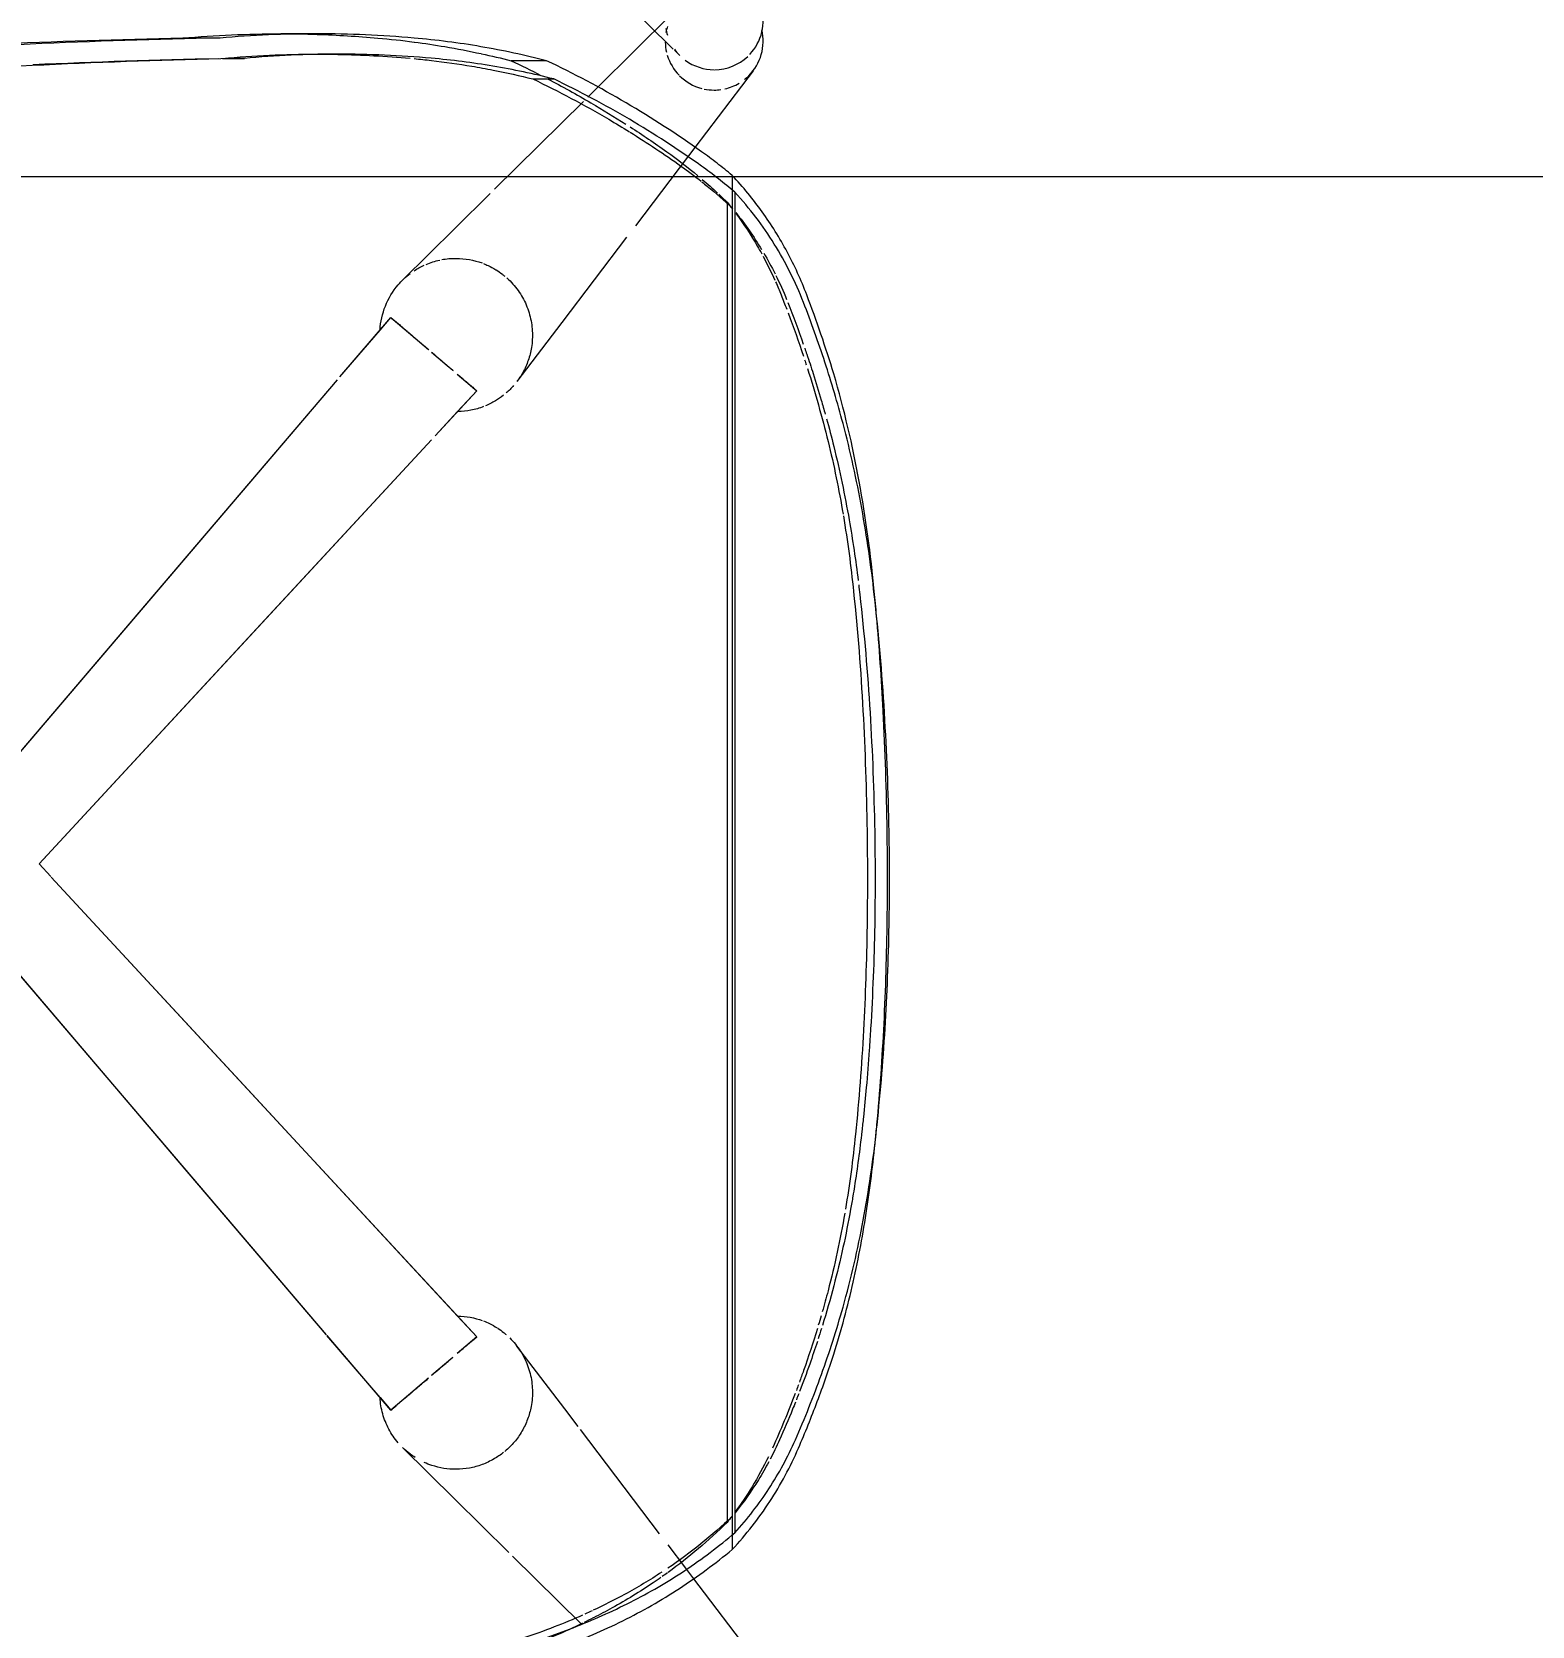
# Model space of a CAD drawing. Header units: millimetres. Extents: x 81566 to 292854, y -8553 to 29000.
# Drawn here: x 106081 to 106448.7, y 16644.9 to 17035.5 of the extents above; entities that cross this region are included whole.
import ezdxf

# ---------------------------------------------------------------- set-up
doc = ezdxf.new("R2010")
doc.units = ezdxf.units.MM
doc.linetypes.add('Осевая', pattern=[3175, 635, -476.25, 1587.5, -476.25])
for name, color, linetype, lineweight in [('A-ANNO-DIMS', 7, 'Continuous', 9), ('A-ANNO-DIMS-100', 7, 'Continuous', 9), ('Оси-2', 7, 'Осевая', 9)]:
    doc.layers.add(name, color=color, linetype=linetype, lineweight=lineweight)
doc.layers.add('I-FURN-1', color=9, linetype='Continuous', lineweight=9, true_color=0x808080)
doc.styles.add('ISOCPEUR', font='isocpeur.ttf', dxfattribs={"width": 0.9, "height": 250})
doc.dimstyles.new('ISO-2_5_0_9К_БОЛЬШОЙ', dxfattribs={"dimscale": 304.8, "dimtxt": 248.995294, "dimasz": 0.492126, "dimexe": 0.393701, "dimexo": 0.984252, "dimgap": 0, "dimtad": 1, "dimdec": 0, "dimrnd": 10, "dimzin": 0, "dimdsep": 46, "dimtxsty": 'ISOCPEUR', "dimblk1": 'OBLIQUE', "dimblk2": 'OBLIQUE', "dimsah": 1, "dimcen": 0.09, "dimdle": 0.393701, "dimazin": 0, "dimtfac": 1, "dimtdec": 4, "dimtix": 1, "dimtmove": 0, "dimatfit": 3, "dimfxl": 1, "dimtvp": 1, "dimtolj": 1, "dimtzin": 0, "dimarcsym": 2})

# ---------------------------------------------------------------- blocks, each defined once
blk = doc.blocks.new('Chair_IconsOfDenmark_NamNam_WoodChair - 1_187-V135-План расстановки мебели и оборудования 2 этажа в осях 23-33')
at = {"layer": 'I-FURN-1'}
for p, q in [((4.87, -168.17), (24.55, -148.24)), ((3.26, -169.79), (4.57, -168.47))]:
    blk.add_line(p, q, dxfattribs=at)
for start, end in [(99.0915, 107.175), (143.8709, 180), (125.681, 135.3477), (180.6138, 223.1749), (226.6003, 256.8127), (256.8127, 315)]:
    blk.add_arc((11.8, -178.23), 12, start, end, dxfattribs=at)
blk = doc.blocks.new('Chair_IconsOfDenmark_NamNam_WoodChair - 1_187-V136-План расстановки мебели и оборудования 2 этажа в осях 23-33')
at = {"layer": 'I-FURN-1'}
for p, q in [((98.01, -83.19), (197.64, 1.78)), ((229.1, 1.78), (331.96, -85.96)), ((213.37, -12.78), (210.22, -15.69)), ((213.37, -12.78), (210.23, -15.69)), ((317.23, -108.95), (213.37, -12.78)), ((210.13, -15.78), (97.48, -120.08)), ((415.68, -57.14), (415.68, -48.01)), ((410.69, -57.74), (410.69, -63.09)), ((416.72, -81.07), (416.72, -72.07)), ((411.72, -86.33), (411.72, -81.07)), ((79.49, -98.99), (97.83, -83.35)), ((82.6, -96.34), (97.84, -83.34)), ((332.63, -86.53), (344.14, -96.34)), ((332.64, -86.53), (347.24, -98.99)), ((82.6, -96.34), (81.05, -97.66)), ((344.14, -96.34), (345.69, -97.66)), ((81.05, -97.66), (79.49, -98.99)), ((84.6, -104.98), (79.49, -98.99)), ((347.24, -98.99), (339.38, -108.2)), ((345.69, -97.66), (347.24, -98.99)), ((57.68, -114.71), (70.38, -101.85)), ((87.35, -108.2), (84.72, -105.12)), ((356.35, -101.85), (369.06, -114.72)), ((92.44, -114.16), (88.08, -109.06)), ((338.75, -108.94), (335.48, -112.77)), ((329.25, -120.08), (318.21, -109.85)), ((324.16, -115.36), (318.21, -109.85)), ((335.45, -112.81), (334.29, -114.16)), ((44.66, -127.88), (57.68, -114.71)), ((97.48, -120.08), (93.38, -115.27)), ((100.03, -117.72), (102.58, -115.36)), ((333.35, -115.27), (329.25, -120.08)), ((369.06, -114.72), (377.59, -123.35)), ((96.97, -119.48), (97.48, -120.08)), ((97.48, -120.08), (100.03, -117.72)), ((329.76, -119.48), (329.25, -120.08)), ((378.63, -124.4), (400.15, -146.18)), ((27.16, -145.6), (43.76, -128.8)), ((410.11, -137.17), (410.11, -128.47)), ((79.8, -141.61), (95.23, -129.88)), ((345.97, -140.87), (331.5, -129.88)), ((405.64, -133.81), (405.64, -138.92)), ((75.48, -144.89), (79.8, -141.61)), ((366.85, -156.75), (345.97, -140.87)), ((49.25, -164.83), (74.76, -145.44)), ((401.2, -147.25), (403.53, -149.6)), ((403.53, -149.6), (421.5, -167.8)), ((386.52, -171.7), (369.69, -158.91)), ((40.78, -171.26), (46.5, -166.92)), ((38.53, -172.98), (40.78, -171.26)), ((388.88, -173.5), (386.52, -171.7)), ((19.06, -187.78), (38.53, -172.98)), ((407.67, -187.78), (388.88, -173.5)), ((49.02, -182.64), (45.37, -182.64)), ((378.43, -182.64), (49.02, -182.64)), ((377.89, -183.3), (49.5, -183.3)), ((375.46, -181.38), (52, -181.38)), ((373.99, -182.64), (53.45, -182.64)), ((382.02, -182.64), (378.43, -182.64))]:
    blk.add_line(p, q, dxfattribs=at)
at = {"layer": 'I-FURN-1', "flags": 128}
for points in [[(98.02, -83.18), (140.17, -47.23), (197.64, 1.78)], [(229.1, 1.78), (286.56, -47.23), (331.95, -85.95)], [(317.23, -108.95), (268.71, -64.03), (213.37, -12.78)], [(210.13, -15.77), (158.02, -64.03), (102.58, -115.36)], [(329.25, -120.08), (326.7, -117.72), (324.16, -115.36)]]:
    blk.add_lwpolyline(points, dxfattribs=at)
at = {"layer": 'I-FURN-1'}
for start, end in [(106.847, 134.3064), (91.4001, 103.1629), (72.7125, 79.8546), (135, 165.2052), (168.1903, 180), (180, 187.9321), (192.635, 210.5819), (218.3184, 225), (225, 283.1873)]:
    blk.add_arc((414.93, -178.23), 12, start, end, dxfattribs=at)
for points in [[(411.49, 45.54), (412.58, 30), (414.36, -1.13), (415.37, -32.37), (415.68, -48.01)], [(415.68, -57.14), (415.37, -41.59), (414.36, -10.55), (412.58, 20.39), (411.49, 35.83)], [(410.69, -63.09), (410.38, -47.65), (409.39, -16.83), (407.61, 13.89), (406.53, 29.21)], [(409.19, -11.35), (409.87, -26.44), (410.36, -41.55), (410.66, -56.69)], [(415.68, -48.01), (416.37, -55.97), (416.72, -63.94), (416.72, -71.9)], [(410.69, -57.74), (411.37, -65.4), (411.72, -73.05), (411.72, -80.71)], [(415.68, -104.67), (416.37, -96.75), (417.07, -80.9), (416.37, -65.06), (415.68, -57.14)], [(410.72, -108.91), (411.39, -101.26), (412.06, -85.98), (411.37, -70.71), (410.69, -63.09)], [(416.72, -71.9), (416.72, -74.9), (416.67, -77.9), (416.57, -80.9)], [(411.72, -80.71), (411.72, -82.47), (411.71, -84.23), (411.67, -85.98)], [(416.57, -80.92), (416.41, -85.88), (416.11, -90.84), (415.68, -95.8)], [(411.67, -85.99), (411.56, -91.9), (411.24, -97.8), (410.72, -103.71)], [(71.55, -100.77), (72.57, -99.9), (74.81, -98.38), (78.59, -96.86), (81.23, -96.42), (82.6, -96.34)], [(415.68, -95.8), (415.41, -98.78), (415.09, -101.75), (414.7, -104.7)], [(79.49, -98.99), (79.81, -99.36), (80.19, -99.8), (80.6, -100.29)], [(358.64, -104.67), (359.16, -105.46), (359.62, -106.29), (360.02, -107.15)], [(410.11, -137.17), (411.48, -131.83), (413.78, -121.08), (415.19, -110.17), (415.68, -104.67)], [(410.63, -104.68), (410.5, -106.1), (410.35, -107.52), (410.19, -108.93)], [(338.75, -108.94), (338.55, -109.18), (338.12, -109.68), (337.43, -110.48), (336.73, -111.31), (336.03, -112.13), (335.58, -112.65), (335.37, -112.91)], [(360.22, -107.61), (360.68, -108.69), (361.04, -109.83), (361.29, -110.97)], [(405.64, -138.92), (406.89, -133.98), (408.98, -124.04), (410.27, -113.97), (410.72, -108.91)], [(361.38, -111.46), (361.6, -112.61), (361.71, -113.78), (361.7, -114.98)], [(102.58, -115.36), (102.52, -117.49), (102.16, -119.5), (101.47, -121.4)], [(325.38, -121.71), (324.99, -120.71), (324.42, -118.67), (324.18, -116.48), (324.16, -115.36)], [(361.7, -114.98), (361.67, -117.23), (361.3, -119.34), (360.56, -121.34)], [(407.82, -124.1), (407.18, -127.35), (406.45, -130.58), (405.64, -133.81)], [(411.83, -121.19), (411.3, -123.62), (410.73, -126.05), (410.11, -128.47)], [(330.53, -129.08), (329.88, -128.52), (329.27, -127.91), (328.71, -127.26)], [(410.11, -128.47), (408.96, -130.92), (407.76, -133.35), (406.53, -135.76)], [(333.73, -131.33), (332.95, -130.9), (332.21, -130.41), (331.5, -129.87)], [(384.31, -175.1), (388.39, -169.37), (396.02, -157.61), (402.61, -145.25), (405.64, -138.92)], [(387.83, -175.13), (392.09, -169.13), (400.07, -156.81), (406.95, -143.83), (410.11, -137.17)], [(27.3, -145.94), (27.09, -145.51), (26.88, -145.08), (26.68, -144.65)], [(28.6, -148.56), (28.22, -147.82), (27.85, -147.08), (27.48, -146.33)], [(30.38, -148.34), (30.11, -147.75), (29.83, -147.15), (29.56, -146.55)], [(392.59, -157.64), (389.96, -161.86), (387.21, -166.02), (384.31, -170.09)], [(393.9, -157.64), (391.94, -160.67), (389.92, -163.66), (387.83, -166.61)], [(39.69, -166.82), (39.37, -166.38), (39.05, -165.94), (38.74, -165.5)], [(52, -181.38), (47.56, -176.82), (43.48, -172.03), (39.78, -166.95)], [(53.45, -182.64), (48.78, -177.67), (44.55, -172.43), (40.78, -166.85)], [(387.83, -166.61), (385.96, -169.24), (384, -171.78), (381.94, -174.24)], [(384.31, -170.09), (383.12, -171.77), (381.87, -173.42), (380.59, -175.04)], [(381.03, -175.31), (379.94, -176.59), (378.82, -177.84), (377.67, -179.07)], [(377.89, -183.3), (379.02, -181.98), (381.22, -179.29), (383.3, -176.51), (384.31, -175.1)], [(382.02, -182.64), (383.03, -181.42), (385.02, -178.96), (386.91, -176.42), (387.83, -175.13)], [(377.39, -179.37), (376.76, -180.04), (376.11, -180.72), (375.46, -181.38)], [(45.37, -182.64), (49.04, -186.07), (56.86, -192.19), (65.63, -196.88), (70.24, -198.89)], [(49.5, -183.3), (52.89, -186.4), (60.06, -191.95), (68.04, -196.26), (72.24, -198.12)], [(53.48, -182.54), (52.98, -182.16), (52.49, -181.77), (52, -181.38)], [(350.92, -200.11), (355.95, -198.13), (365.48, -193.38), (373.93, -186.95), (377.89, -183.3)], [(352.74, -200.92), (356.38, -199.52), (363.4, -196.32), (373.25, -190.2), (379.19, -185.3), (382.02, -182.64)], [(372.91, -183.52), (370.02, -185.84), (367, -187.95), (363.86, -189.85)], [(375.46, -181.38), (374.88, -181.85), (374.3, -182.31), (373.71, -182.76)], [(372.57, -183.61), (370, -185.52), (367.34, -187.27), (364.6, -188.87)], [(362.23, -190.2), (360.32, -191.23), (358.36, -192.2), (356.37, -193.1)], [(363, -190.36), (361.33, -191.35), (359.62, -192.28), (357.88, -193.15)], [(364.6, -188.87), (364.01, -189.21), (363.42, -189.54), (362.82, -189.87)], [(72.24, -194.25), (70.62, -193.52), (69.03, -192.75), (67.47, -191.93)], [(83.63, -198.08), (79.12, -196.37), (74.65, -194.52), (70.24, -192.53)], [(79.73, -197.44), (77.22, -196.42), (74.72, -195.36), (72.24, -194.25)], [(352.74, -194.64), (351.58, -195.1), (350.42, -195.55), (349.25, -196)], [(357.53, -193.32), (355.61, -194.28), (353.64, -195.16), (351.63, -195.98)], [(355.94, -193.29), (354.89, -193.76), (353.82, -194.21), (352.74, -194.64)], [(70.24, -198.89), (74, -200.52), (81.6, -203.59), (89.34, -206.28), (93.26, -207.53)], [(72.24, -198.12), (77.51, -200.44), (88.19, -204.71), (99.17, -208.22), (104.73, -209.8)], [(81.48, -198.15), (80.9, -197.92), (80.31, -197.68), (79.73, -197.44)], [(83.52, -198.95), (83.03, -198.76), (82.55, -198.57), (82.07, -198.38)], [(90.82, -201.64), (88.57, -200.85), (86.32, -200.03), (84.09, -199.17)], [(85.71, -198.86), (85.26, -198.7), (84.81, -198.53), (84.36, -198.36)], [(89.2, -200.12), (88.26, -199.79), (87.32, -199.45), (86.38, -199.11)], [(348.31, -196.36), (344.82, -197.68), (341.31, -198.92), (337.77, -200.09)], [(350.92, -196.26), (347.54, -197.6), (344.13, -198.87), (340.7, -200.07)], [(99.54, -203.52), (96.07, -202.46), (92.62, -201.33), (89.2, -200.12)], [(96.33, -203.51), (94.49, -202.91), (92.65, -202.29), (90.82, -201.64)], [(334.68, -201.1), (328.81, -202.97), (322.86, -204.65), (316.85, -206.14)], [(321.24, -209.8), (326.29, -208.46), (336.28, -205.51), (346.07, -202), (350.92, -200.11)], [(333.48, -202.48), (331.31, -203.17), (329.13, -203.84), (326.94, -204.48)], [(333.38, -207.53), (336.65, -206.55), (343.15, -204.46), (349.56, -202.14), (352.74, -200.92)], [(338.21, -200.93), (336.64, -201.46), (335.06, -201.98), (333.48, -202.48)], [(336.84, -200.4), (336.42, -200.54), (336, -200.68), (335.58, -200.81)], [(339.66, -200.43), (339.17, -200.6), (338.69, -200.76), (338.21, -200.93)], [(99.49, -204.51), (98.64, -204.25), (97.8, -203.98), (96.96, -203.71)], [(109.98, -207.53), (106.71, -206.66), (103.46, -205.74), (100.24, -204.74)], [(102.65, -204.44), (101.87, -204.21), (101.09, -203.98), (100.31, -203.75)], [(108.76, -206.14), (107.04, -205.68), (105.32, -205.21), (103.62, -204.72)], [(127.79, -210.24), (121.4, -209.13), (115.06, -207.78), (108.76, -206.14)], [(316.85, -206.14), (310.94, -207.59), (304.99, -208.8), (299.01, -209.82)], [(322.39, -205.77), (320.15, -206.38), (317.9, -206.97), (315.64, -207.53)], [(326.94, -204.48), (325.79, -204.81), (324.64, -205.14), (323.49, -205.46)], [(93.26, -207.53), (99.08, -209.38), (110.84, -212.53), (128.85, -215.83), (140.99, -217.31), (147.1, -217.9)], [(104.73, -209.8), (111.79, -211.79), (126.03, -215.06), (140.52, -217.16), (147.84, -217.96)], [(147.1, -212.85), (140.94, -212.22), (134.82, -211.42), (128.74, -210.4)], [(279.36, -217.46), (286.45, -216.67), (300.51, -214.65), (314.37, -211.62), (321.24, -209.8)], [(280.09, -217.47), (289.16, -216.59), (307.11, -214.19), (324.68, -210.1), (333.38, -207.53)], [(298.59, -209.89), (292.46, -210.92), (286.3, -211.74), (280.09, -212.38)], [(134.3, -212.6), (133.52, -212.48), (132.74, -212.35), (131.96, -212.22)], [(147.84, -214.42), (143.3, -213.91), (138.79, -213.31), (134.3, -212.6)], [(198.2, -215.69), (189.64, -215.56), (172.56, -215), (155.57, -213.73), (147.1, -212.85)], [(151.3, -214.79), (150.14, -214.67), (148.99, -214.55), (147.84, -214.42)], [(158.59, -215.5), (156.16, -215.28), (153.73, -215.04), (151.3, -214.79)], [(279.36, -213.91), (269.73, -215.01), (250.43, -216.64), (231.02, -217.38), (221.29, -217.56)], [(280.09, -212.38), (270.36, -213.42), (250.86, -214.9), (231.25, -215.54), (221.42, -215.69)], [(281.71, -213.64), (280.93, -213.73), (280.14, -213.82), (279.36, -213.91)], [(147.84, -217.96), (156.21, -218.89), (173, -220.3), (189.88, -220.94), (198.34, -221.1)], [(167.73, -216.22), (164.68, -216.01), (161.64, -215.77), (158.6, -215.5)], [(173.03, -216.57), (171.26, -216.46), (169.49, -216.35), (167.73, -216.22)], [(198.34, -217.56), (189.88, -217.4), (181.44, -217.08), (173.03, -216.57)], [(209.81, -215.78), (205.94, -215.78), (202.07, -215.75), (198.2, -215.69)], [(221.29, -217.56), (217.46, -217.63), (209.81, -217.69), (202.16, -217.63), (198.34, -217.56)], [(221.42, -215.69), (217.55, -215.75), (213.68, -215.78), (209.81, -215.78)], [(221.29, -221.1), (231.02, -220.92), (250.43, -220.18), (269.73, -218.55), (279.36, -217.46)], [(274.12, -218.03), (276.11, -217.85), (278.1, -217.66), (280.09, -217.47)], [(198.2, -220.61), (202.07, -220.67), (209.81, -220.73), (217.55, -220.67), (221.42, -220.61)], [(198.34, -221.1), (202.16, -221.17), (209.81, -221.24), (217.46, -221.17), (221.29, -221.1)]]:
    blk.add_open_spline(points, degree=3, dxfattribs=at)
for points, knots in [([(9.43, -83.83), (9.88, -90.96), (11.51, -105.09), (15.72, -124.26), (20.42, -138.7), (24.46, -148.56), (27.85, -155.85), (31.61, -162.95), (37.18, -172.03), (41.93, -178.49), (45.37, -182.64)], [0, 0, 0, 0, 0.2, 0.4, 0.55, 0.625, 0.7, 0.775, 0.85, 1, 1, 1, 1]), ([(14.43, -88.75), (14.88, -95.59), (16.48, -109.14), (20.59, -127.52), (25.18, -141.35), (29.13, -150.8), (32.43, -157.77), (36.1, -164.55), (41.52, -173.21), (46.16, -179.36), (49.5, -183.3)], [0, 0, 0, 0, 0.2, 0.4, 0.55, 0.625, 0.7, 0.775, 0.85, 1, 1, 1, 1]), ([(344.14, -96.34), (346.18, -96.47), (350.13, -97.35), (354.82, -100.17), (357.14, -102.63), (357.95, -103.7)], [-1, -1, -1, -1, -0.7857143, -0.5714286, -0.4285714, -0.4285714, -0.4285714, -0.4285714]), ([(347.24, -98.99), (346.93, -99.35), (346.46, -99.9), (345.81, -100.66), (345.47, -101.07), (345.16, -101.43), (344.89, -101.74), (344.68, -101.99), (344.47, -102.24), (344.18, -102.57), (343.81, -103.01), (343.39, -103.5), (343.05, -103.89), (342.87, -104.1), (342.77, -104.23), (342.71, -104.29), (342.68, -104.33)], [0, 0, 0, 0, 0.1428571, 0.1785714, 0.2142857, 0.25, 0.2678571, 0.2857143, 0.3035714, 0.3214286, 0.3571429, 0.3928571, 0.4107143, 0.4196429, 0.4241071, 0.4285714, 0.4285714, 0.4285714, 0.4285714]), ([(67.92, -104.94), (68.19, -104.52), (68.94, -103.43), (69.81, -102.43), (70.38, -101.85)], [-0.6249365, -0.6249365, -0.6249365, -0.6249365, -0.5714286, -0.4849828, -0.4849828, -0.4849828, -0.4849828]), ([(82.05, -101.98), (82.12, -102.06), (82.26, -102.23), (82.54, -102.56), (82.84, -102.91), (83.17, -103.29), (83.43, -103.6), (83.67, -103.88), (83.85, -104.09), (83.95, -104.21), (84.01, -104.28), (84.03, -104.31)], [-0.7142857, -0.7142857, -0.7142857, -0.7142857, -0.6964286, -0.6785714, -0.6428571, -0.625, -0.6071429, -0.5892857, -0.5803571, -0.5758929, -0.5714286, -0.5714286, -0.5714286, -0.5714286]), ([(84.61, -104.98), (84.64, -105.03), (84.8, -105.21), (85.09, -105.55), (85.61, -106.16), (86.32, -106.99), (86.97, -107.76), (87.33, -108.17)], [-0.5414624, -0.5414624, -0.5414624, -0.5414624, -0.5357143, -0.5178571, -0.5, -0.4642857, -0.4285714, -0.4285714, -0.4285714, -0.4285714]), ([(342.4, -104.66), (342.38, -104.68), (342.24, -104.84), (341.98, -105.15), (341.6, -105.59), (341.07, -106.22), (340.33, -107.08), (339.68, -107.85), (339.32, -108.27)], [0.443466, 0.443466, 0.443466, 0.443466, 0.4464286, 0.4642857, 0.4821429, 0.5, 0.5357143, 0.5714286, 0.5714286, 0.5714286, 0.5714286]), ([(414.69, -104.76), (414.36, -107.27), (413.54, -112.73), (412.49, -118.16), (411.85, -121.09)], [0.2714247, 0.2714247, 0.2714247, 0.2714247, 0.5, 0.7715863, 0.7715863, 0.7715863, 0.7715863]), ([(65.03, -114.98), (65.02, -112.93), (65.45, -110.27), (66.44, -107.77), (66.72, -107.16)], [-1, -1, -1, -1, -0.7857143, -0.7142857, -0.7142857, -0.7142857, -0.7142857]), ([(88.01, -108.97), (88.18, -109.17), (88.57, -109.63), (89.22, -110.39), (89.93, -111.22), (90.63, -112.05), (91.31, -112.84), (91.83, -113.45), (92.21, -113.89), (92.38, -114.09), (92.46, -114.19)], [-0.4074944, -0.4074944, -0.4074944, -0.4074944, -0.3928571, -0.375, -0.3571429, -0.3392857, -0.3214286, -0.3035714, -0.2946429, -0.2857143, -0.2857143, -0.2857143, -0.2857143]), ([(410.18, -108.96), (409.8, -112.27), (409.09, -117.31), (408.17, -122.32), (407.83, -124.04)], [0.172759, 0.172759, 0.172759, 0.172759, 0.5, 0.6727908, 0.6727908, 0.6727908, 0.6727908]), ([(335.37, -112.91), (335.15, -113.16), (334.84, -113.52), (334.47, -113.96), (334.3, -114.16), (334.22, -114.25)], [0.67857143, 0.67857143, 0.67857143, 0.67857143, 0.69642857, 0.70535714, 0.71428571, 0.71428571, 0.71428571, 0.71428571]), ([(69.17, -126.64), (68.58, -125.9), (67.43, -124.21), (66.08, -121.36), (65.25, -118.29), (65.04, -116.11), (65.03, -114.98)], [-0.2155491, -0.2155491, -0.2155491, -0.2155491, -0.1666667, -0.1111111, -0.0555556, 0, 0, 0, 0]), ([(93.59, -115.52), (93.76, -115.71), (94.13, -116.15), (94.48, -116.56), (94.68, -116.8), (94.7, -116.81)], [-0.23819134, -0.23819134, -0.23819134, -0.23819134, -0.21428571, -0.17857143, -0.17596416, -0.17596416, -0.17596416, -0.17596416]), ([(333.14, -115.51), (332.97, -115.72), (332.58, -116.17), (332.25, -116.56), (332.07, -116.78)], [0.75997526, 0.75997526, 0.75997526, 0.75997526, 0.78571429, 0.82142857, 0.82142857, 0.82142857, 0.82142857]), ([(95.22, -117.42), (95.27, -117.48), (95.36, -117.59), (95.54, -117.8), (95.84, -118.15), (96.23, -118.61), (96.64, -119.09), (96.87, -119.36), (96.97, -119.48)], [-0.1428571, -0.1428571, -0.1428571, -0.1428571, -0.1339286, -0.125, -0.1071429, -0.0714286, -0.0357143, 0, 0, 0, 0]), ([(331.51, -117.42), (331.47, -117.48), (331.37, -117.59), (331.2, -117.8), (330.9, -118.15), (330.51, -118.6), (330.1, -119.08), (329.86, -119.36), (329.76, -119.48)], [0.8571429, 0.8571429, 0.8571429, 0.8571429, 0.8660714, 0.875, 0.8928571, 0.9285714, 0.9642857, 1, 1, 1, 1]), ([(101.36, -121.71), (101.16, -122.21), (100.67, -123.33), (100.06, -124.43), (99.68, -125.03)], [-0.88888889, -0.88888889, -0.88888889, -0.88888889, -0.86111111, -0.8252385, -0.8252385, -0.8252385, -0.8252385]), ([(328.15, -126.59), (327.66, -125.97), (326.69, -124.54), (325.91, -123), (325.55, -122.15)], [-0.20736053, -0.20736053, -0.20736053, -0.20736053, -0.16666667, -0.11923029, -0.11923029, -0.11923029, -0.11923029]), ([(358.86, -124.8), (358.54, -125.33), (358.03, -126.06), (357.49, -126.74), (357.32, -126.94)], [-0.82294679, -0.82294679, -0.82294679, -0.82294679, -0.79166667, -0.77777778, -0.77777778, -0.77777778, -0.77777778]), ([(360.42, -121.71), (360.27, -122.09), (359.83, -123.1), (359.3, -124.09), (358.92, -124.7)], [-0.88202044, -0.88202044, -0.88202044, -0.88202044, -0.86111111, -0.82498418, -0.82498418, -0.82498418, -0.82498418]), ([(26.68, -144.65), (26.38, -144.03), (24.85, -140.76), (22.29, -134.75), (20.23, -129.06), (19.25, -126.12), (19.19, -125.95)], [0.3824636, 0.3824636, 0.3824636, 0.3824636, 0.4, 0.475, 0.55, 0.5544349, 0.5544349, 0.5544349, 0.5544349]), ([(97.21, -128.14), (96.74, -128.61), (95.72, -129.53), (94.05, -130.75), (91.75, -132.06), (88.48, -133.27), (85.18, -133.73), (82.42, -133.67), (80.02, -133.36), (77.26, -132.58), (74.31, -131.2), (71.66, -129.31), (70.11, -127.78), (69.42, -126.95)], [-0.7569444, -0.7569444, -0.7569444, -0.7569444, -0.7222222, -0.6875, -0.6527778, -0.5833333, -0.5138889, -0.4791667, -0.4444444, -0.3888889, -0.3333333, -0.2777778, -0.2222222, -0.2222222, -0.2222222, -0.2222222]), ([(99.58, -125.19), (99.25, -125.69), (98.75, -126.4), (98.21, -127.05), (98.03, -127.25)], [-0.82195604, -0.82195604, -0.82195604, -0.82195604, -0.79166667, -0.77777778, -0.77777778, -0.77777778, -0.77777778]), ([(356.92, -127.4), (356.78, -127.55), (356.19, -128.19), (355.05, -129.26), (353.41, -130.51), (351.13, -131.87), (347.89, -133.16), (344.6, -133.7), (341.84, -133.7), (339.44, -133.45), (336.66, -132.73), (334.67, -131.86), (333.73, -131.33)], [-0.7671385, -0.7671385, -0.7671385, -0.7671385, -0.7569444, -0.7222222, -0.6875, -0.6527778, -0.5833333, -0.5138889, -0.4791667, -0.4444444, -0.3888889, -0.3333333, -0.3333333, -0.3333333, -0.3333333]), ([(29.3, -145.97), (28.28, -143.69), (26.26, -138.88), (24.24, -133.2), (23.15, -129.87), (22.91, -129.12)], [0.4058231, 0.4058231, 0.4058231, 0.4058231, 0.475, 0.55, 0.5716925, 0.5716925, 0.5716925, 0.5716925]), ([(405.64, -133.81), (402.61, -140.15), (398.39, -148.1), (393.74, -155.79), (392.7, -157.47)], [0, 0, 0, 0, 0.5, 0.6407452, 0.6407452, 0.6407452, 0.6407452]), ([(405.67, -137.4), (403.8, -140.99), (400.22, -147.47), (396.36, -153.79), (394.55, -156.61)], [0.2251973, 0.2251973, 0.2251973, 0.2251973, 0.5, 0.7277046, 0.7277046, 0.7277046, 0.7277046]), ([(38.52, -165.19), (38.07, -164.55), (35.42, -160.69), (32.08, -155.19), (29.42, -150.19), (28.63, -148.63)], [0.1799439, 0.1799439, 0.1799439, 0.1799439, 0.2, 0.3, 0.3446744, 0.3446744, 0.3446744, 0.3446744]), ([(39.82, -165.41), (37.89, -162.45), (34.61, -156.92), (31.71, -151.17), (30.49, -148.56)], [0.2023471, 0.2023471, 0.2023471, 0.2023471, 0.3, 0.379627, 0.379627, 0.379627, 0.379627]), ([(380.44, -175.22), (380.09, -175.67), (378.03, -178.21), (375.86, -180.67), (373.99, -182.64)], [0.3953288, 0.3953288, 0.3953288, 0.3953288, 0.5, 1, 1, 1, 1]), ([(66.88, -191.62), (65.38, -190.81), (61.04, -188.32), (56.94, -185.43), (54.34, -183.36)], [0.2689381, 0.2689381, 0.2689381, 0.2689381, 0.5, 0.9485536, 0.9485536, 0.9485536, 0.9485536]), ([(68.1, -191.53), (65.59, -190.31), (60.99, -187.8), (56.64, -184.88), (54.66, -183.42)], [0.1097724, 0.1097724, 0.1097724, 0.1097724, 0.5, 0.8440882, 0.8440882, 0.8440882, 0.8440882]), ([(131.96, -212.22), (130.9, -212.04), (123.51, -210.76), (116.2, -209.17), (109.98, -207.53)], [0.4157076, 0.4157076, 0.4157076, 0.4157076, 0.5, 1, 1, 1, 1]), ([(315.64, -207.53), (309.67, -209), (298.76, -211.27), (287.72, -212.9), (282.74, -213.51)], [0, 0, 0, 0, 0.5, 0.9077977, 0.9077977, 0.9077977, 0.9077977]), ([(147.84, -217.97), (156.06, -218.76), (172.8, -219.95), (189.64, -220.48), (198.2, -220.61)], [0.0144057, 0.0144057, 0.0144057, 0.0144057, 0.5, 1, 1, 1, 1]), ([(221.42, -220.61), (231.25, -220.46), (248.85, -219.9), (266.37, -218.71), (274.12, -218.03)], [0, 0, 0, 0, 0.5, 0.8977725, 0.8977725, 0.8977725, 0.8977725])]:
    blk.add_open_spline(points, degree=3, knots=knots, dxfattribs=at)
blk = doc.blocks.new('DIMBLOCK41-План расстановки мебели и оборудования 2 этажа в осях 23-33')
at = {"layer": 'A-ANNO-DIMS-100'}
for p, q in [((105430, 16498), (105430, 15736.72)), ((105430, 15856.72), (105430, 16498)), ((106529, 15662.78), (106529, 15976.72)), ((105310, 15856.72), (106649, 15856.72)), ((106529, 15856.72), (106529, 15662.78))]:
    blk.add_line(p, q, dxfattribs=at)
at = {"layer": 'A-ANNO-DIMS-100', "lineweight": 20}
for p, q in [((105430, 15856.72), (105505, 15931.72)), ((106529, 15856.72), (106604, 15931.72)), ((105430, 15856.72), (105355, 15781.72)), ((106529, 15856.72), (106454, 15781.72))]:
    blk.add_line(p, q, dxfattribs=at)
at = {"layer": 'A-ANNO-DIMS-100', "color": 0, "insert": (105706.56, 16183.33), "char_height": 250, "width": 655.0492, "attachment_point": 1, "line_spacing_factor": 1.149209, "style": 'ISOCPEUR'}
blk.add_mtext('1100', dxfattribs=at)
blk = doc.blocks.new('_Oblique')
at = {"color": 0, "linetype": 'ByBlock', "lineweight": -2}
blk.add_line((-0.5, -0.5), (0.5, 0.5), dxfattribs=at)

msp = doc.modelspace()

# ---------------------------------------------------------------- linework, layer by layer
at = {"layer": 'Оси-2'}
msp.add_line((84865.6, 17000), (122760, 17000), dxfattribs=at)

# ---------------------------------------------------------------- block references
at = {"layer": 'I-FURN-1', "rotation": 90.00000000000017}
for name, p in [('Chair_IconsOfDenmark_NamNam_WoodChair - 1_187-V135-План расстановки мебели и оборудования 2 этажа в осях 23-33', (106070, 17026.39)), ('Chair_IconsOfDenmark_NamNam_WoodChair - 1_187-V136-План расстановки мебели и оборудования 2 этажа в осях 23-33', (106070, 16618.28))]:
    msp.add_blockref(name, p, dxfattribs=at)

# ---------------------------------------------------------------- dimensions: what is measured, and where the dimension line sits
at = {"layer": 'A-ANNO-DIMS'}
dim = msp.add_linear_dim(base=(106529, 15856.72), p1=(105430, 16798), p2=(106529, 15962.78), dimstyle='ISO-2_5_0_9К_БОЛЬШОЙ', override={"dimpost": '<>', "dimfxl": 1380.358446}, dxfattribs=at)
dim.commit()
dim.dimension.update_dxf_attribs({"geometry": 'DIMBLOCK41-План расстановки мебели и оборудования 2 этажа в осях 23-33', "text_midpoint": (105979.5, 15981.72)})

doc.saveas('drawing.dxf')
